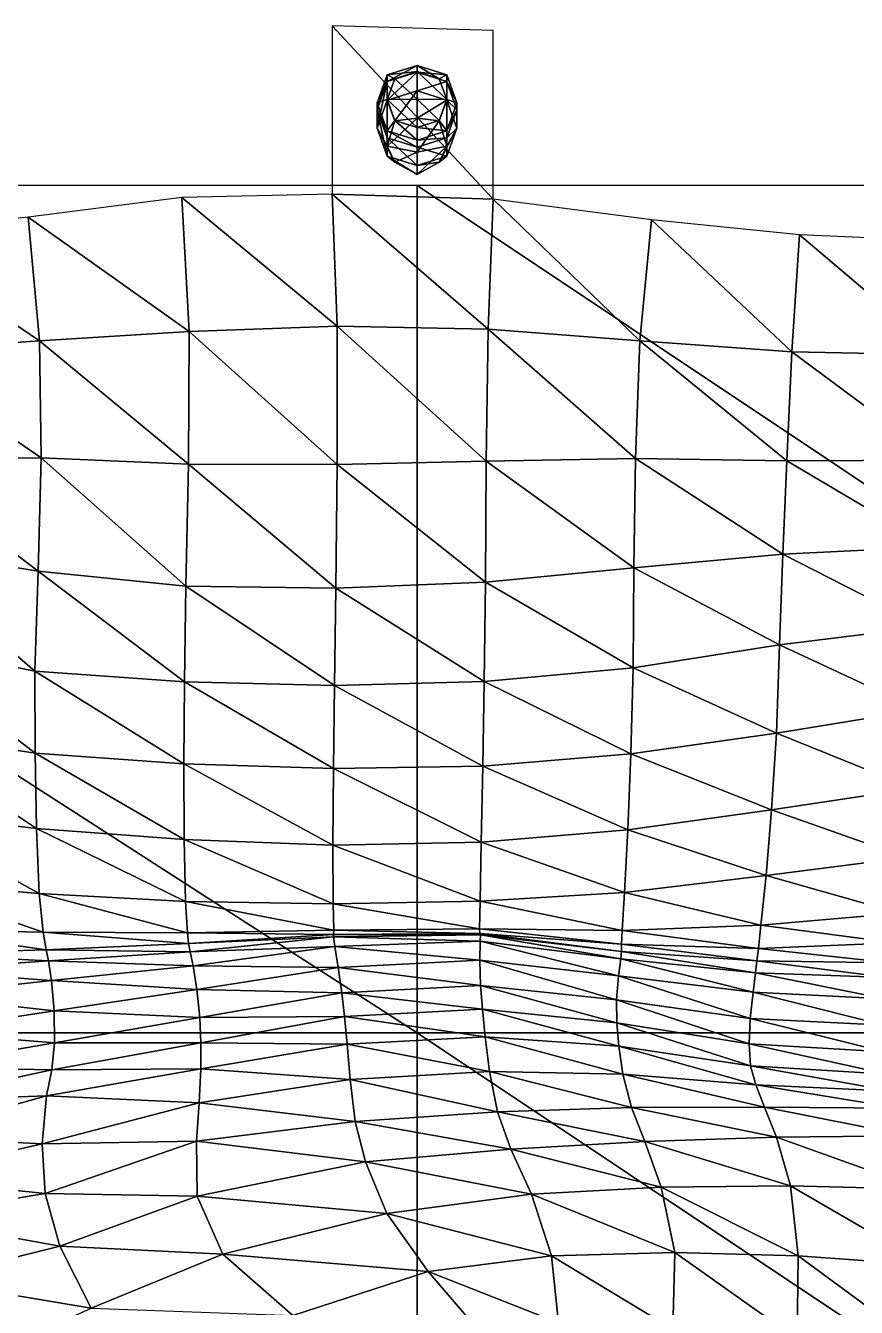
# Model space of a CAD drawing. Extents: x -142 to 137, y -106 to 112.
# Drawn here: x -42.3 to 47.5, y -29.7 to 108.9 of the extents above; entities that cross this region are included whole.
import ezdxf

# ---------------------------------------------------------------- set-up
doc = ezdxf.new("R2010")
doc.units = 0

msp = doc.modelspace()

# ---------------------------------------------------------------- linework, layer by layer
for points in [[(8.22, 90.15, 1.35), (8.22, 108.4, 1.35), (-9.16, 108.92, 0.6)], [(8.22, 90.15, 1.35), (-9.16, 108.92, 0.6), (-9.16, 90.68, 0.6)], [(0, 104.63, 6.49), (0, 103.88, 4.4), (-3.23, 102.87, 4.76)], [(0, 104.63, 6.49), (-3.23, 102.87, 4.76), (-3.23, 103.62, 6.86)], [(0, 103.98, 7.85), (0, 104.63, 6.49), (-3.23, 103.62, 6.86)], [(0, 103.98, 7.85), (-3.23, 103.62, 6.86), (-2.39, 103.16, 8.06)], [(0, 100.98, 9.04), (0, 103.98, 7.85), (-2.39, 103.16, 8.06)], [(3.22, 103.62, 6.86), (0, 103.88, 4.4), (0, 104.63, 6.49)], [(2.39, 103.16, 8.06), (3.22, 103.62, 6.86), (0, 104.63, 6.49)], [(2.39, 103.16, 8.06), (0, 104.63, 6.49), (0, 103.98, 7.85)], [(3.22, 100.94, 8.94), (2.39, 103.16, 8.06), (0, 103.98, 7.85)], [(3.22, 100.94, 8.94), (0, 103.98, 7.85), (0, 100.98, 9.04)], [(-3.23, 103.62, 6.86), (-3.23, 102.87, 4.76), (-4.31, 99.83, 5.86)], [(-3.23, 103.62, 6.86), (-4.31, 99.83, 5.86), (-4.31, 100.58, 7.95)], [(-3.23, 100.94, 8.94), (-3.23, 103.62, 6.86), (-4.31, 100.58, 7.95)], [(-3.23, 102.87, 4.76), (-3.23, 100.87, -0.76), (-4.31, 97.84, 0.33)], [(-3.23, 102.87, 4.76), (-4.31, 97.84, 0.33), (-4.31, 99.83, 5.86)], [(0, 103.88, 4.4), (0, 101.89, -1.13), (-3.23, 100.87, -0.76)], [(0, 103.88, 4.4), (-3.23, 100.87, -0.76), (-3.23, 102.87, 4.76)], [(-3.23, 100.94, 8.94), (-2.39, 103.16, 8.06), (-3.23, 103.62, 6.86)], [(0, 100.98, 9.04), (-2.39, 103.16, 8.06), (-3.23, 100.94, 8.94)], [(3.22, 103.62, 6.86), (3.22, 102.87, 4.76), (0, 103.88, 4.4)], [(3.22, 102.87, 4.76), (0, 101.89, -1.13), (0, 103.88, 4.4)], [(3.22, 102.87, 4.76), (3.22, 100.87, -0.76), (0, 101.89, -1.13)], [(3.22, 100.94, 8.94), (3.22, 103.62, 6.86), (2.39, 103.16, 8.06)], [(4.3, 100.58, 7.95), (3.22, 102.87, 4.76), (3.22, 103.62, 6.86)], [(3.22, 100.94, 8.94), (4.3, 100.58, 7.95), (3.22, 103.62, 6.86)], [(4.3, 100.58, 7.95), (4.3, 99.83, 5.86), (3.22, 102.87, 4.76)], [(4.3, 99.83, 5.86), (3.22, 100.87, -0.76), (3.22, 102.87, 4.76)], [(0, 101.89, -1.13), (-2.39, 98.64, -4.5), (-3.23, 100.87, -0.76)], [(0, 101.89, -1.13), (0, 98.92, -6.19), (-2.39, 98.64, -4.5)], [(3.22, 100.87, -0.76), (0, 98.92, -6.19), (0, 101.89, -1.13)], [(-3.23, 97.55, 9.05), (-3.23, 100.94, 8.94), (-4.31, 100.58, 7.95)], [(-3.23, 100.87, -0.76), (-3.23, 95.88, -5.1), (-4.31, 97.84, 0.33)], [(-3.23, 96.79, 6.95), (-3.23, 97.55, 9.05), (-4.31, 100.58, 7.95)], [(-3.23, 96.79, 6.95), (-4.31, 100.58, 7.95), (-4.31, 99.83, 5.86)], [(-3.23, 94.8, 1.43), (-3.23, 96.79, 6.95), (-4.31, 99.83, 5.86)], [(-3.23, 94.8, 1.43), (-4.31, 99.83, 5.86), (-4.31, 97.84, 0.33)], [(0, 97.9, 10.04), (0, 100.98, 9.04), (-3.23, 100.94, 8.94)], [(0, 97.9, 10.04), (-3.23, 100.94, 8.94), (-2.39, 98.67, 9.68)], [(-3.23, 97.55, 9.05), (-2.39, 98.67, 9.68), (-3.23, 100.94, 8.94)], [(-3.23, 100.87, -0.76), (-2.39, 98.64, -4.5), (-3.23, 95.88, -5.1)], [(2.39, 98.67, 9.68), (3.22, 100.94, 8.94), (0, 100.98, 9.04)], [(2.39, 98.67, 9.68), (0, 100.98, 9.04), (0, 97.9, 10.04)], [(3.22, 100.87, -0.76), (2.39, 98.64, -4.5), (0, 98.92, -6.19)], [(3.22, 97.55, 9.05), (3.22, 100.94, 8.94), (2.39, 98.67, 9.68)], [(3.22, 100.87, -0.76), (3.22, 95.88, -5.1), (2.39, 98.64, -4.5)], [(3.22, 97.55, 9.05), (4.3, 100.58, 7.95), (3.22, 100.94, 8.94)], [(3.22, 100.87, -0.76), (4.3, 97.84, 0.33), (3.22, 95.88, -5.1)], [(4.3, 99.83, 5.86), (4.3, 97.84, 0.33), (3.22, 100.87, -0.76)], [(4.3, 99.83, 5.86), (4.3, 100.58, 7.95), (3.22, 97.55, 9.05)], [(4.3, 99.83, 5.86), (3.22, 97.55, 9.05), (3.22, 96.79, 6.95)], [(4.3, 97.84, 0.33), (4.3, 99.83, 5.86), (3.22, 96.79, 6.95)], [(0, 98.92, -6.19), (0, 95.23, -6.9), (-3.23, 95.88, -5.1)], [(0, 98.92, -6.19), (-3.23, 95.88, -5.1), (-2.39, 98.64, -4.5)], [(0, 96.54, 9.41), (-2.39, 98.67, 9.68), (-3.23, 97.55, 9.05)], [(0, 96.54, 9.41), (0, 97.9, 10.04), (-2.39, 98.67, 9.68)], [(2.39, 98.64, -4.5), (0, 95.23, -6.9), (0, 98.92, -6.19)], [(3.22, 97.55, 9.05), (2.39, 98.67, 9.68), (0, 97.9, 10.04)], [(2.39, 98.64, -4.5), (3.22, 95.88, -5.1), (0, 95.23, -6.9)], [(-2.39, 94.14, -2.88), (-3.23, 94.8, 1.43), (-4.31, 97.84, 0.33)], [(-2.39, 94.14, -2.88), (-4.31, 97.84, 0.33), (-3.23, 95.88, -5.1)], [(0, 95.78, 7.32), (0, 96.54, 9.41), (-3.23, 97.55, 9.05)], [(0, 95.78, 7.32), (-3.23, 97.55, 9.05), (-3.23, 96.79, 6.95)], [(3.22, 97.55, 9.05), (0, 97.9, 10.04), (0, 96.54, 9.41)], [(3.22, 96.79, 6.95), (3.22, 97.55, 9.05), (0, 96.54, 9.41)], [(4.3, 97.84, 0.33), (3.22, 94.8, 1.43), (2.39, 94.14, -2.88)], [(4.3, 97.84, 0.33), (2.39, 94.14, -2.88), (3.22, 95.88, -5.1)], [(4.3, 97.84, 0.33), (3.22, 96.79, 6.95), (3.22, 94.8, 1.43)], [(0, 93.79, 1.79), (0, 95.78, 7.32), (-3.23, 96.79, 6.95)], [(0, 93.79, 1.79), (-3.23, 96.79, 6.95), (-3.23, 94.8, 1.43)], [(0, 95.23, -6.9), (-2.39, 94.14, -2.88), (-3.23, 95.88, -5.1)], [(3.22, 96.79, 6.95), (0, 96.54, 9.41), (0, 95.78, 7.32)], [(3.22, 94.8, 1.43), (3.22, 96.79, 6.95), (0, 95.78, 7.32)], [(3.22, 95.88, -5.1), (2.39, 94.14, -2.88), (0, 92.84, -4)], [(3.22, 95.88, -5.1), (0, 92.84, -4), (0, 95.23, -6.9)], [(3.22, 94.8, 1.43), (0, 95.78, 7.32), (0, 93.79, 1.79)], [(0, 92.84, -4), (0, 93.79, 1.79), (-3.23, 94.8, 1.43)], [(0, 92.84, -4), (-3.23, 94.8, 1.43), (-2.39, 94.14, -2.88)], [(0, 95.23, -6.9), (0, 92.84, -4), (-2.39, 94.14, -2.88)], [(2.39, 94.14, -2.88), (3.22, 94.8, 1.43), (0, 93.79, 1.79)], [(2.39, 94.14, -2.88), (0, 93.79, 1.79), (0, 92.84, -4)], [(0, 0), (0, 91.65, 0), (-142.27, 91.65, 0)], [(0, 0), (-142.27, 91.65, 0), (-142.27, 0)], [(137.29, 0), (137.29, 91.65, 0), (0, 91.65, 0)], [(137.29, 0), (0, 91.65, 0), (0, 0)], [(-24.64, 75.84, 5.12), (-25.41, 90.33, 1.32), (-42.03, 88.22, 2.24)], [(-8.62, 76.42, 5.18), (-9.16, 90.68, 0.6), (-25.41, 90.33, 1.32)], [(-8.62, 76.42, 5.18), (-25.41, 90.33, 1.32), (-24.64, 75.84, 5.12)], [(7.7, 76.1, 5.2), (8.22, 90.15, 1.35), (-9.16, 90.68, 0.6)], [(7.7, 76.1, 5.2), (-9.16, 90.68, 0.6), (-8.62, 76.42, 5.18)], [(24.08, 74.84, 5.28), (8.22, 90.15, 1.35), (7.7, 76.1, 5.2)], [(24.08, 74.84, 5.28), (25.36, 87.93, 2.1), (8.22, 90.15, 1.35)], [(-40.8, 74.82, 5.48), (-42.03, 88.22, 2.24), (-58.01, 86.48, 2.92)], [(-24.64, 75.84, 5.12), (-42.03, 88.22, 2.24), (-40.8, 74.82, 5.48)], [(40.53, 73.65, 4.97), (25.36, 87.93, 2.1), (24.08, 74.84, 5.28)], [(40.53, 73.65, 4.97), (41.34, 86.31, 2.98), (25.36, 87.93, 2.1)], [(-40.8, 74.82, 5.48), (-58.01, 86.48, 2.92), (-57.33, 73.63, 5)], [(56.65, 73.32, 4.71), (41.34, 86.31, 2.98), (40.53, 73.65, 4.97)], [(56.65, 73.32, 4.71), (56.87, 85.63, 3.56), (41.34, 86.31, 2.98)], [(-8.63, 61.47, 9.11), (-8.62, 76.42, 5.18), (-24.64, 75.84, 5.12)], [(7.47, 61.82, 9.8), (-8.62, 76.42, 5.18), (-8.63, 61.47, 9.11)], [(7.47, 61.82, 9.8), (7.7, 76.1, 5.2), (-8.62, 76.42, 5.18)], [(-24.69, 61.49, 9.71), (-24.64, 75.84, 5.12), (-40.8, 74.82, 5.48)], [(-8.63, 61.47, 9.11), (-24.64, 75.84, 5.12), (-24.69, 61.49, 9.71)], [(23.61, 62.1, 10.67), (7.7, 76.1, 5.2), (7.47, 61.82, 9.8)], [(23.61, 62.1, 10.67), (24.08, 74.84, 5.28), (7.7, 76.1, 5.2)], [(-40.61, 62.18, 11.59), (-40.8, 74.82, 5.48), (-57.33, 73.63, 5)], [(-40.61, 62.18, 11.59), (-57.33, 73.63, 5), (-56.92, 62.08, 11.39)], [(-24.69, 61.49, 9.71), (-40.8, 74.82, 5.48), (-40.61, 62.18, 11.59)], [(39.99, 61.85, 10.18), (24.08, 74.84, 5.28), (23.61, 62.1, 10.67)], [(39.99, 61.85, 10.18), (40.53, 73.65, 4.97), (24.08, 74.84, 5.28)], [(56.3, 61.92, 9.41), (40.53, 73.65, 4.97), (39.99, 61.85, 10.18)], [(56.3, 61.92, 9.41), (56.65, 73.32, 4.71), (40.53, 73.65, 4.97)], [(-40.97, 49.92, 19.16), (-40.61, 62.18, 11.59), (-56.92, 62.08, 11.39)], [(-40.97, 49.92, 19.16), (-56.92, 62.08, 11.39), (-56.77, 52.48, 21.54)], [(-24.99, 48.28, 16.77), (-40.61, 62.18, 11.59), (-40.97, 49.92, 19.16)], [(-24.99, 48.28, 16.77), (-24.69, 61.49, 9.71), (-40.61, 62.18, 11.59)], [(-8.77, 48.09, 16.1), (-24.69, 61.49, 9.71), (-24.99, 48.28, 16.77)], [(-8.77, 48.09, 16.1), (-8.63, 61.47, 9.11), (-24.69, 61.49, 9.71)], [(7.41, 48.74, 16.73), (-8.63, 61.47, 9.11), (-8.77, 48.09, 16.1)], [(7.41, 48.74, 16.73), (7.47, 61.82, 9.8), (-8.63, 61.47, 9.11)], [(23.43, 50.28, 18.35), (7.47, 61.82, 9.8), (7.41, 48.74, 16.73)], [(23.43, 50.28, 18.35), (23.61, 62.1, 10.67), (7.47, 61.82, 9.8)], [(39.55, 51.77, 19.09), (23.61, 62.1, 10.67), (23.43, 50.28, 18.35)], [(39.55, 51.77, 19.09), (39.99, 61.85, 10.18), (23.61, 62.1, 10.67)], [(55.69, 52.54, 18.46), (39.99, 61.85, 10.18), (39.55, 51.77, 19.09)], [(55.69, 52.54, 18.46), (56.3, 61.92, 9.41), (39.99, 61.85, 10.18)], [(-41.31, 39.1, 28.98), (-56.77, 52.48, 21.54), (-56.96, 42.29, 31.76)], [(-41.31, 39.1, 28.98), (-40.97, 49.92, 19.16), (-56.77, 52.48, 21.54)], [(39.2, 41.95, 29.26), (39.55, 51.77, 19.09), (23.43, 50.28, 18.35)], [(54.92, 43.91, 29.77), (39.55, 51.77, 19.09), (39.2, 41.95, 29.26)], [(54.92, 43.91, 29.77), (55.69, 52.54, 18.46), (39.55, 51.77, 19.09)], [(-25.12, 37.94, 27.57), (-40.97, 49.92, 19.16), (-41.31, 39.1, 28.98)], [(-25.12, 37.94, 27.57), (-24.99, 48.28, 16.77), (-40.97, 49.92, 19.16)], [(23.35, 39.47, 27.87), (23.43, 50.28, 18.35), (7.41, 48.74, 16.73)], [(39.2, 41.95, 29.26), (23.43, 50.28, 18.35), (23.35, 39.47, 27.87)], [(7.27, 38, 26.91), (7.41, 48.74, 16.73), (-8.77, 48.09, 16.1)], [(23.35, 39.47, 27.87), (7.41, 48.74, 16.73), (7.27, 38, 26.91)], [(-8.92, 37.57, 26.82), (-24.99, 48.28, 16.77), (-25.12, 37.94, 27.57)], [(-8.92, 37.57, 26.82), (-8.77, 48.09, 16.1), (-24.99, 48.28, 16.77)], [(7.27, 38, 26.91), (-8.77, 48.09, 16.1), (-8.92, 37.57, 26.82)], [(54.29, 34.93, 41.4), (54.92, 43.91, 29.77), (39.2, 41.95, 29.26)], [(-41.29, 30.24, 40.81), (-56.96, 42.29, 31.76), (-57.05, 32.67, 42.71)], [(-41.29, 30.24, 40.81), (-41.31, 39.1, 28.98), (-56.96, 42.29, 31.76)], [(38.85, 32.4, 40.22), (39.2, 41.95, 29.26), (23.35, 39.47, 27.87)], [(54.29, 34.93, 41.4), (39.2, 41.95, 29.26), (38.85, 32.4, 40.22)], [(-25.19, 29.09, 39.6), (-25.12, 37.94, 27.57), (-41.31, 39.1, 28.98)], [(-25.19, 29.09, 39.6), (-41.31, 39.1, 28.98), (-41.29, 30.24, 40.81)], [(23.1, 30.16, 39.16), (23.35, 39.47, 27.87), (7.27, 38, 26.91)], [(38.85, 32.4, 40.22), (23.35, 39.47, 27.87), (23.1, 30.16, 39.16)], [(-9.03, 28.57, 38.81), (-25.12, 37.94, 27.57), (-25.19, 29.09, 39.6)], [(-9.03, 28.57, 38.81), (-8.92, 37.57, 26.82), (-25.12, 37.94, 27.57)], [(7.1, 28.84, 38.63), (-8.92, 37.57, 26.82), (-9.03, 28.57, 38.81)], [(7.1, 28.84, 38.63), (7.27, 38, 26.91), (-8.92, 37.57, 26.82)], [(23.1, 30.16, 39.16), (7.27, 38, 26.91), (7.1, 28.84, 38.63)], [(53.66, 26.4, 53.48), (54.29, 34.93, 41.4), (38.85, 32.4, 40.22)], [(-41.15, 22.1, 53.31), (-41.29, 30.24, 40.81), (-57.05, 32.67, 42.71)], [(-41.15, 22.1, 53.31), (-57.05, 32.67, 42.71), (-56.82, 23.94, 54.71)], [(38.33, 24.09, 52.38), (38.85, 32.4, 40.22), (23.1, 30.16, 39.16)], [(53.66, 26.4, 53.48), (38.85, 32.4, 40.22), (38.33, 24.09, 52.38)], [(-25.18, 20.88, 52.16), (-25.19, 29.09, 39.6), (-41.29, 30.24, 40.81)], [(-25.18, 20.88, 52.16), (-41.29, 30.24, 40.81), (-41.15, 22.1, 53.31)], [(22.78, 21.96, 51.52), (23.1, 30.16, 39.16), (7.1, 28.84, 38.63)], [(38.33, 24.09, 52.38), (23.1, 30.16, 39.16), (22.78, 21.96, 51.52)], [(-9.09, 20.28, 51.34), (-9.03, 28.57, 38.81), (-25.19, 29.09, 39.6)], [(-9.09, 20.28, 51.34), (-25.19, 29.09, 39.6), (-25.18, 20.88, 52.16)], [(6.95, 20.6, 51.11), (-9.03, 28.57, 38.81), (-9.09, 20.28, 51.34)], [(6.95, 20.6, 51.11), (7.1, 28.84, 38.63), (-9.03, 28.57, 38.81)], [(22.78, 21.96, 51.52), (7.1, 28.84, 38.63), (6.95, 20.6, 51.11)], [(52.92, 18.96, 66.12), (53.66, 26.4, 53.48), (38.33, 24.09, 52.38)], [(-40.83, 15.06, 66.46), (-41.15, 22.1, 53.31), (-56.82, 23.94, 54.71)], [(-40.83, 15.06, 66.46), (-56.82, 23.94, 54.71), (-56.27, 16.36, 67.67)], [(37.74, 17.02, 65.25), (38.33, 24.09, 52.38), (22.78, 21.96, 51.52)], [(52.92, 18.96, 66.12), (38.33, 24.09, 52.38), (37.74, 17.02, 65.25)], [(-25.02, 14.19, 65.45), (-25.18, 20.88, 52.16), (-41.15, 22.1, 53.31)], [(-25.02, 14.19, 65.45), (-41.15, 22.1, 53.31), (-40.83, 15.06, 66.46)], [(-9.05, 13.93, 64.73), (-9.09, 20.28, 51.34), (-25.18, 20.88, 52.16)], [(-9.05, 13.93, 64.73), (-25.18, 20.88, 52.16), (-25.02, 14.19, 65.45)], [(22.44, 15.17, 64.66), (22.78, 21.96, 51.52), (6.95, 20.6, 51.11)], [(37.74, 17.02, 65.25), (22.78, 21.96, 51.52), (22.44, 15.17, 64.66)], [(6.82, 14.24, 64.47), (6.95, 20.6, 51.11), (-9.09, 20.28, 51.34)], [(6.82, 14.24, 64.47), (-9.09, 20.28, 51.34), (-9.05, 13.93, 64.73)], [(22.44, 15.17, 64.66), (6.95, 20.6, 51.11), (6.82, 14.24, 64.47)], [(52.12, 12.92, 78.18), (52.92, 18.96, 66.12), (37.74, 17.02, 65.25)], [(37.17, 11.65, 76.85), (37.74, 17.02, 65.25), (22.44, 15.17, 64.66)], [(52.12, 12.92, 78.18), (37.74, 17.02, 65.25), (37.17, 11.65, 76.85)], [(-40.41, 10.88, 76.88), (-40.83, 15.06, 66.46), (-56.27, 16.36, 67.67)], [(-40.41, 10.88, 76.88), (-56.27, 16.36, 67.67), (-55.55, 11.16, 78.91)], [(-24.82, 10.8, 75.03), (-25.02, 14.19, 65.45), (-40.83, 15.06, 66.46)], [(-24.82, 10.8, 75.03), (-40.83, 15.06, 66.46), (-40.41, 10.88, 76.88)], [(-8.99, 11.1, 74.42), (-9.05, 13.93, 64.73), (-25.02, 14.19, 65.45)], [(-8.99, 11.1, 74.42), (-25.02, 14.19, 65.45), (-24.82, 10.8, 75.03)], [(6.77, 11.23, 74.53), (6.82, 14.24, 64.47), (-9.05, 13.93, 64.73)], [(6.77, 11.23, 74.53), (-9.05, 13.93, 64.73), (-8.99, 11.1, 74.42)], [(22.18, 11.06, 75.21), (6.82, 14.24, 64.47), (6.77, 11.23, 74.53)], [(22.18, 11.06, 75.21), (22.44, 15.17, 64.66), (6.82, 14.24, 64.47)], [(37.17, 11.65, 76.85), (22.44, 15.17, 64.66), (22.18, 11.06, 75.21)], [(51.62, 9.71, 84.69), (52.12, 12.92, 78.18), (37.17, 11.65, 76.85)], [(-40.1, 8.95, 82.64), (-40.41, 10.88, 76.88), (-55.55, 11.16, 78.91)], [(-40.1, 8.95, 82.64), (-55.55, 11.16, 78.91), (-55.01, 8.53, 85.44)], [(-9.01, 10.61, 79.3), (-8.99, 11.1, 74.42), (-24.82, 10.8, 75.03)], [(6.8, 10.72, 79.49), (-8.99, 11.1, 74.42), (-9.01, 10.61, 79.3)], [(6.8, 10.72, 79.49), (6.77, 11.23, 74.53), (-8.99, 11.1, 74.42)], [(22.1, 9.58, 80.37), (22.18, 11.06, 75.21), (6.77, 11.23, 74.53)], [(22.1, 9.58, 80.37), (6.77, 11.23, 74.53), (6.8, 10.72, 79.49)], [(36.9, 9.11, 82.59), (37.17, 11.65, 76.85), (22.18, 11.06, 75.21)], [(51.62, 9.71, 84.69), (37.17, 11.65, 76.85), (36.9, 9.11, 82.59)], [(-24.69, 9.65, 80.28), (-24.82, 10.8, 75.03), (-40.41, 10.88, 76.88)], [(-24.69, 9.65, 80.28), (-40.41, 10.88, 76.88), (-40.1, 8.95, 82.64)], [(-9.01, 10.61, 79.3), (-24.82, 10.8, 75.03), (-24.69, 9.65, 80.28)], [(-9.03, 10.36, 82.63), (-9.01, 10.61, 79.3), (-24.69, 9.65, 80.28)], [(-9.03, 10.36, 82.63), (-24.69, 9.65, 80.28), (-24.52, 8.76, 84.02)], [(-8.88, 9.31, 85.49), (-9.03, 10.36, 82.63), (-24.52, 8.76, 84.02)], [(6.85, 10.6, 82.81), (-9.01, 10.61, 79.3), (-9.03, 10.36, 82.63)], [(6.82, 9.9, 85.68), (6.85, 10.6, 82.81), (-9.03, 10.36, 82.63)], [(6.82, 9.9, 85.68), (-9.03, 10.36, 82.63), (-8.88, 9.31, 85.49)], [(6.85, 10.6, 82.81), (6.8, 10.72, 79.49), (-9.01, 10.61, 79.3)], [(6.78, 7.83, 87.34), (6.82, 9.9, 85.68), (-8.88, 9.31, 85.49)], [(21.78, 6.17, 88.88), (6.82, 9.9, 85.68), (6.78, 7.83, 87.34)], [(22.11, 8.78, 84.09), (22.1, 9.58, 80.37), (6.8, 10.72, 79.49)], [(22.11, 8.78, 84.09), (6.8, 10.72, 79.49), (6.85, 10.6, 82.81)], [(22.05, 8, 86.87), (6.85, 10.6, 82.81), (6.82, 9.9, 85.68)], [(21.78, 6.17, 88.88), (22.05, 8, 86.87), (6.82, 9.9, 85.68)], [(22.05, 8, 86.87), (22.11, 8.78, 84.09), (6.85, 10.6, 82.81)], [(36.9, 9.11, 82.59), (22.18, 11.06, 75.21), (22.1, 9.58, 80.37)], [(51.22, 7.56, 88.7), (51.62, 9.71, 84.69), (36.9, 9.11, 82.59)], [(-39.84, 7.78, 86.34), (-40.1, 8.95, 82.64), (-55.01, 8.53, 85.44)], [(-39.84, 7.78, 86.34), (-55.01, 8.53, 85.44), (-54.55, 6.74, 89.53)], [(-24.52, 8.76, 84.02), (-24.69, 9.65, 80.28), (-40.1, 8.95, 82.64)], [(-24.52, 8.76, 84.02), (-40.1, 8.95, 82.64), (-39.84, 7.78, 86.34)], [(-24.21, 7.25, 86.76), (-24.52, 8.76, 84.02), (-39.84, 7.78, 86.34)], [(-8.88, 9.31, 85.49), (-24.52, 8.76, 84.02), (-24.21, 7.25, 86.76)], [(-8.53, 7.06, 87.34), (-8.88, 9.31, 85.49), (-24.21, 7.25, 86.76)], [(6.78, 7.83, 87.34), (-8.88, 9.31, 85.49), (-8.53, 7.06, 87.34)], [(36.6, 6.46, 88.58), (22.11, 8.78, 84.09), (22.05, 8, 86.87)], [(36.75, 7.77, 85.78), (36.9, 9.11, 82.59), (22.1, 9.58, 80.37)], [(36.75, 7.77, 85.78), (22.1, 9.58, 80.37), (22.11, 8.78, 84.09)], [(36.6, 6.46, 88.58), (36.75, 7.77, 85.78), (22.11, 8.78, 84.09)], [(51.22, 7.56, 88.7), (36.9, 9.11, 82.59), (36.75, 7.77, 85.78)], [(-39.5, 5.65, 89.16), (-39.84, 7.78, 86.34), (-54.55, 6.74, 89.53)], [(-24.21, 7.25, 86.76), (-39.84, 7.78, 86.34), (-39.5, 5.65, 89.16)], [(-23.8, 4.67, 88.31), (-24.21, 7.25, 86.76), (-39.5, 5.65, 89.16)], [(-8.53, 7.06, 87.34), (-24.21, 7.25, 86.76), (-23.8, 4.67, 88.31)], [(-8.14, 4.33, 86.41), (-8.53, 7.06, 87.34), (-23.8, 4.67, 88.31)], [(6.88, 5.12, 86.67), (6.78, 7.83, 87.34), (-8.53, 7.06, 87.34)], [(6.88, 5.12, 86.67), (-8.53, 7.06, 87.34), (-8.14, 4.33, 86.41)], [(21.57, 3.54, 88.62), (21.78, 6.17, 88.88), (6.78, 7.83, 87.34)], [(21.57, 3.54, 88.62), (6.78, 7.83, 87.34), (6.88, 5.12, 86.67)], [(36.33, 4.39, 90.66), (22.05, 8, 86.87), (21.78, 6.17, 88.88)], [(36.33, 4.39, 90.66), (36.6, 6.46, 88.58), (22.05, 8, 86.87)], [(50.9, 5.97, 91.12), (36.75, 7.77, 85.78), (36.6, 6.46, 88.58)], [(50.9, 5.97, 91.12), (51.22, 7.56, 88.7), (36.75, 7.77, 85.78)], [(-39.5, 5.65, 89.16), (-54.55, 6.74, 89.53), (-54.09, 4.04, 92.49)], [(-39.22, 2.35, 90.31), (-39.5, 5.65, 89.16), (-54.09, 4.04, 92.49)], [(-23.8, 4.67, 88.31), (-39.5, 5.65, 89.16), (-39.22, 2.35, 90.31)], [(36, 1.55, 91.11), (21.78, 6.17, 88.88), (21.57, 3.54, 88.62)], [(36, 1.55, 91.11), (36.33, 4.39, 90.66), (21.78, 6.17, 88.88)], [(50.62, 3.67, 92.94), (36.6, 6.46, 88.58), (36.33, 4.39, 90.66)], [(50.62, 3.67, 92.94), (50.9, 5.97, 91.12), (36.6, 6.46, 88.58)], [(-23.49, 1.65, 87.5), (-23.8, 4.67, 88.31), (-39.22, 2.35, 90.31)], [(-8.14, 4.33, 86.41), (-23.8, 4.67, 88.31), (-23.49, 1.65, 87.5)], [(-7.84, 1.75, 84.99), (-8.14, 4.33, 86.41), (-23.49, 1.65, 87.5)], [(7.09, 2.56, 85.27), (6.88, 5.12, 86.67), (-8.14, 4.33, 86.41)], [(7.09, 2.56, 85.27), (-8.14, 4.33, 86.41), (-7.84, 1.75, 84.99)], [(21.61, 1.07, 87.17), (21.57, 3.54, 88.62), (6.88, 5.12, 86.67)], [(21.61, 1.07, 87.17), (6.88, 5.12, 86.67), (7.09, 2.56, 85.27)], [(50.47, 0.82, 93.61), (36.33, 4.39, 90.66), (36, 1.55, 91.11)], [(50.47, 0.82, 93.61), (50.62, 3.67, 92.94), (36.33, 4.39, 90.66)], [(-39.22, 2.35, 90.31), (-54.09, 4.04, 92.49), (-54, 0.08, 93.25)], [(35.9, -1.21, 90.14), (36, 1.55, 91.11), (21.57, 3.54, 88.62)], [(35.9, -1.21, 90.14), (21.57, 3.54, 88.62), (21.61, 1.07, 87.17)], [(-39.19, -1.08, 89.48), (-39.22, 2.35, 90.31), (-54, 0.08, 93.25)], [(-23.49, 1.65, 87.5), (-39.22, 2.35, 90.31), (-39.19, -1.08, 89.48)], [(-23.36, -1.11, 85.95), (-23.49, 1.65, 87.5), (-39.19, -1.08, 89.48)], [(-7.84, 1.75, 84.99), (-23.49, 1.65, 87.5), (-23.36, -1.11, 85.95)], [(-7.56, -1.25, 83.11), (-7.84, 1.75, 84.99), (-23.36, -1.11, 85.95)], [(7.37, -0.44, 83.73), (7.09, 2.56, 85.27), (-7.84, 1.75, 84.99)], [(7.37, -0.44, 83.73), (-7.84, 1.75, 84.99), (-7.56, -1.25, 83.11)], [(21.8, -1.45, 85.59), (21.61, 1.07, 87.17), (7.09, 2.56, 85.27)], [(21.8, -1.45, 85.59), (7.09, 2.56, 85.27), (7.37, -0.44, 83.73)], [(50.52, -2.07, 93.06), (36, 1.55, 91.11), (35.9, -1.21, 90.14)], [(50.52, -2.07, 93.06), (50.47, 0.82, 93.61), (36, 1.55, 91.11)], [(0, -91.65, 0), (0, 0), (-142.27, 0)], [(0, -91.65, 0), (-142.27, 0), (-142.27, -91.65, 0)], [(-39.19, -1.08, 89.48), (-54, 0.08, 93.25), (-54.45, -3.73, 91.92)], [(137.29, -91.65, 0), (137.29, 0), (0, 0)], [(137.29, -91.65, 0), (0, 0), (0, -91.65, 0)], [(36.06, -3.6, 88.38), (35.9, -1.21, 90.14), (21.61, 1.07, 87.17)], [(36.06, -3.6, 88.38), (21.61, 1.07, 87.17), (21.8, -1.45, 85.59)], [(-39.46, -4, 87.48), (-39.19, -1.08, 89.48), (-54.45, -3.73, 91.92)], [(-23.36, -1.11, 85.95), (-39.19, -1.08, 89.48), (-39.46, -4, 87.48)], [(-23.38, -3.89, 83.78), (-23.36, -1.11, 85.95), (-39.46, -4, 87.48)], [(-7.56, -1.25, 83.11), (-23.36, -1.11, 85.95), (-23.38, -3.89, 83.78)], [(-7.23, -5.07, 79.95), (-7.56, -1.25, 83.11), (-23.38, -3.89, 83.78)], [(7.84, -4.18, 81.08), (7.37, -0.44, 83.73), (-7.56, -1.25, 83.11)], [(7.84, -4.18, 81.08), (-7.56, -1.25, 83.11), (-7.23, -5.07, 79.95)], [(22.26, -4.48, 83.25), (21.8, -1.45, 85.59), (7.37, -0.44, 83.73)], [(22.26, -4.48, 83.25), (7.37, -0.44, 83.73), (7.84, -4.18, 81.08)], [(50.83, -4.47, 91.41), (50.52, -2.07, 93.06), (35.9, -1.21, 90.14)], [(50.83, -4.47, 91.41), (35.9, -1.21, 90.14), (36.06, -3.6, 88.38)], [(36.62, -5.65, 86.16), (36.06, -3.6, 88.38), (21.8, -1.45, 85.59)], [(36.62, -5.65, 86.16), (21.8, -1.45, 85.59), (22.26, -4.48, 83.25)], [(-39.46, -4, 87.48), (-54.45, -3.73, 91.92), (-54.96, -7.35, 88.27)], [(-40.06, -6.81, 84.5), (-39.46, -4, 87.48), (-54.96, -7.35, 88.27)], [(-23.38, -3.89, 83.78), (-39.46, -4, 87.48), (-40.06, -6.81, 84.5)], [(-23.55, -7.59, 79.39), (-23.38, -3.89, 83.78), (-40.06, -6.81, 84.5)], [(-7.23, -5.07, 79.95), (-23.38, -3.89, 83.78), (-23.55, -7.59, 79.39)], [(51.33, -6.31, 89.13), (50.83, -4.47, 91.41), (36.06, -3.6, 88.38)], [(51.33, -6.31, 89.13), (36.06, -3.6, 88.38), (36.62, -5.65, 86.16)], [(-6.68, -9.59, 73.84), (-7.23, -5.07, 79.95), (-23.55, -7.59, 79.39)], [(8.71, -8.56, 76.05), (7.84, -4.18, 81.08), (-7.23, -5.07, 79.95)], [(8.71, -8.56, 76.05), (-7.23, -5.07, 79.95), (-6.68, -9.59, 73.84)], [(23.18, -8.08, 78.88), (22.26, -4.48, 83.25), (7.84, -4.18, 81.08)], [(23.18, -8.08, 78.88), (7.84, -4.18, 81.08), (8.71, -8.56, 76.05)], [(37.55, -8.06, 82.27), (36.62, -5.65, 86.16), (22.26, -4.48, 83.25)], [(37.55, -8.06, 82.27), (22.26, -4.48, 83.25), (23.18, -8.08, 78.88)], [(-40.53, -12.03, 76.83), (-40.06, -6.81, 84.5), (-55.81, -11.24, 82.68)], [(-40.06, -6.81, 84.5), (-54.96, -7.35, 88.27), (-55.81, -11.24, 82.68)], [(-23.55, -7.59, 79.39), (-40.06, -6.81, 84.5), (-40.53, -12.03, 76.83)], [(52.08, -8.16, 85.48), (51.33, -6.31, 89.13), (36.62, -5.65, 86.16)], [(52.08, -8.16, 85.48), (36.62, -5.65, 86.16), (37.55, -8.06, 82.27)], [(-23.83, -11.74, 72.57), (-23.55, -7.59, 79.39), (-40.53, -12.03, 76.83)], [(-6.68, -9.59, 73.84), (-23.55, -7.59, 79.39), (-23.83, -11.74, 72.57)], [(24.63, -11.78, 71.43), (23.18, -8.08, 78.88), (8.71, -8.56, 76.05)], [(38.86, -11.28, 75.23), (37.55, -8.06, 82.27), (23.18, -8.08, 78.88)], [(38.86, -11.28, 75.23), (23.18, -8.08, 78.88), (24.63, -11.78, 71.43)], [(53.18, -11.14, 78.82), (52.08, -8.16, 85.48), (37.55, -8.06, 82.27)], [(53.18, -11.14, 78.82), (37.55, -8.06, 82.27), (38.86, -11.28, 75.23)], [(-5.55, -13.98, 64.94), (-6.68, -9.59, 73.84), (-23.83, -11.74, 72.57)], [(10.15, -12.59, 68.02), (8.71, -8.56, 76.05), (-6.68, -9.59, 73.84)], [(10.15, -12.59, 68.02), (-6.68, -9.59, 73.84), (-5.55, -13.98, 64.94)], [(24.63, -11.78, 71.43), (8.71, -8.56, 76.05), (10.15, -12.59, 68.02)], [(-40.53, -12.03, 76.83), (-55.81, -11.24, 82.68), (-56.59, -15.7, 73.3)], [(-40.21, -17.39, 67.38), (-40.53, -12.03, 76.83), (-56.59, -15.7, 73.3)], [(-23.83, -11.74, 72.57), (-40.53, -12.03, 76.83), (-40.21, -17.39, 67.38)], [(-23.75, -17.68, 61.9), (-23.83, -11.74, 72.57), (-40.21, -17.39, 67.38)], [(-5.55, -13.98, 64.94), (-23.83, -11.74, 72.57), (-23.75, -17.68, 61.9)], [(26.4, -16.69, 60.43), (24.63, -11.78, 71.43), (10.15, -12.59, 68.02)], [(40.37, -16.56, 63.71), (38.86, -11.28, 75.23), (24.63, -11.78, 71.43)], [(40.37, -16.56, 63.71), (24.63, -11.78, 71.43), (26.4, -16.69, 60.43)], [(54.53, -16.93, 67.1), (53.18, -11.14, 78.82), (38.86, -11.28, 75.23)], [(54.53, -16.93, 67.1), (38.86, -11.28, 75.23), (40.37, -16.56, 63.71)], [(12.36, -17.47, 57.2), (10.15, -12.59, 68.02), (-5.55, -13.98, 64.94)], [(26.4, -16.69, 60.43), (10.15, -12.59, 68.02), (12.36, -17.47, 57.2)], [(-3.27, -19.56, 53.75), (-5.55, -13.98, 64.94), (-23.75, -17.68, 61.9)], [(12.36, -17.47, 57.2), (-5.55, -13.98, 64.94), (-3.27, -19.56, 53.75)], [(-40.21, -17.39, 67.38), (-56.59, -15.7, 73.3), (-55.7, -19.99, 61.1)], [(41.22, -24.14, 51.26), (40.37, -16.56, 63.71), (26.4, -16.69, 60.43)], [(55.14, -25.15, 54.47), (54.53, -16.93, 67.1), (40.37, -16.56, 63.71)], [(55.14, -25.15, 54.47), (40.37, -16.56, 63.71), (41.22, -24.14, 51.26)], [(-38.6, -23.08, 55.23), (-40.21, -17.39, 67.38), (-55.7, -19.99, 61.1)], [(-23.75, -17.68, 61.9), (-40.21, -17.39, 67.38), (-38.6, -23.08, 55.23)], [(-21, -23.95, 50.18), (-23.75, -17.68, 61.9), (-38.6, -23.08, 55.23)], [(-3.27, -19.56, 53.75), (-23.75, -17.68, 61.9), (-21, -23.95, 50.18)], [(14.54, -24.12, 45.84), (12.36, -17.47, 57.2), (-3.27, -19.56, 53.75)], [(27.87, -23.78, 48.47), (26.4, -16.69, 60.43), (12.36, -17.47, 57.2)], [(27.87, -23.78, 48.47), (12.36, -17.47, 57.2), (14.54, -24.12, 45.84)], [(41.22, -24.14, 51.26), (26.4, -16.69, 60.43), (27.87, -23.78, 48.47)], [(-38.6, -23.08, 55.23), (-55.7, -19.99, 61.1), (-53.31, -26.75, 47.47)], [(1.22, -25.84, 43.17), (-3.27, -19.56, 53.75), (-21, -23.95, 50.18)], [(14.54, -24.12, 45.84), (-3.27, -19.56, 53.75), (1.22, -25.84, 43.17)], [(-35.21, -29.81, 42.75), (-38.6, -23.08, 55.23), (-53.31, -26.75, 47.47)], [(-21, -23.95, 50.18), (-38.6, -23.08, 55.23), (-35.21, -29.81, 42.75)], [(-13.42, -30.6, 38.38), (-21, -23.95, 50.18), (-35.21, -29.81, 42.75)], [(1.22, -25.84, 43.17), (-21, -23.95, 50.18), (-13.42, -30.6, 38.38)], [(15.28, -31.38, 36.02), (14.54, -24.12, 45.84), (1.22, -25.84, 43.17)], [(27.67, -32.08, 37.32), (27.87, -23.78, 48.47), (14.54, -24.12, 45.84)], [(27.67, -32.08, 37.32), (14.54, -24.12, 45.84), (15.28, -31.38, 36.02)], [(41.08, -33.13, 39.67), (27.87, -23.78, 48.47), (27.67, -32.08, 37.32)], [(41.08, -33.13, 39.67), (41.22, -24.14, 51.26), (27.87, -23.78, 48.47)], [(54.96, -34.27, 42.33), (41.22, -24.14, 51.26), (41.08, -33.13, 39.67)], [(54.96, -34.27, 42.33), (55.14, -25.15, 54.47), (41.22, -24.14, 51.26)], [(5.54, -30.89, 36.05), (1.22, -25.84, 43.17), (-13.42, -30.6, 38.38)], [(15.28, -31.38, 36.02), (1.22, -25.84, 43.17), (5.54, -30.89, 36.05)], [(-35.21, -29.81, 42.75), (-53.31, -26.75, 47.47), (-49.91, -36.46, 34.2)]]:
    msp.add_3dface(points)

doc.saveas('drawing.dxf')
